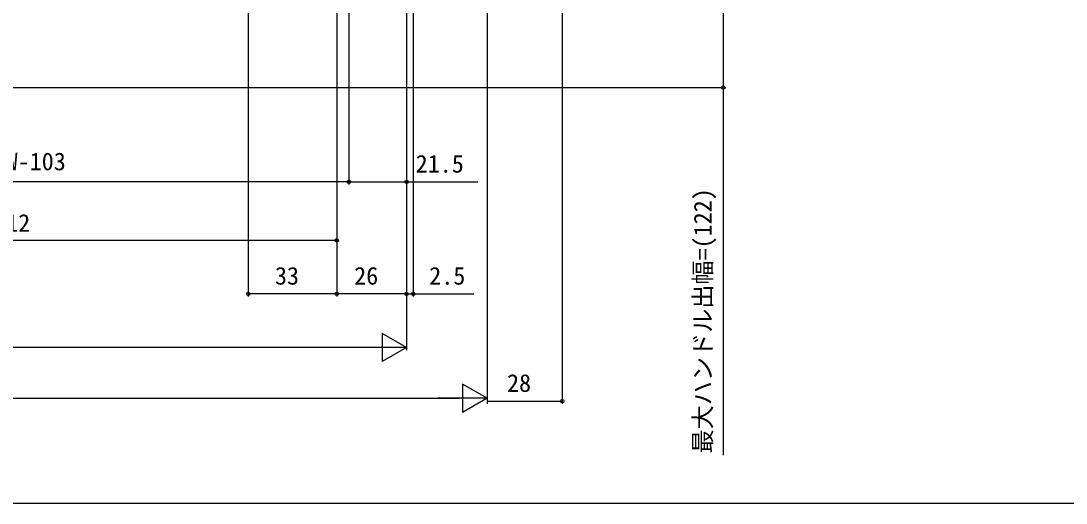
# Model space of a CAD drawing. Units: millimetres, scale not verified. Extents: x -525 to 525, y -783 to 779.
# Drawn here: x -128.2 to 261.2, y -782.9 to -603 of the extents above; entities that cross this region are included whole.
import ezdxf
from ezdxf.enums import TextEntityAlignment as Align

# ---------------------------------------------------------------- set-up
doc = ezdxf.new("R2010")
doc.units = ezdxf.units.MM
doc.header["$LTSCALE"] = 4
doc.layers.add('0-7_YKK_D', color=6, linetype='Continuous')
doc.layers.add('0-8_YKK_ZWAK', color=7, linetype='Continuous')
doc.styles.add('ＭＳ ゴシック', font='')
doc.styles.get('ＭＳ ゴシック').set_extended_font_data('MS Gothic')

msp = doc.modelspace()

# ---------------------------------------------------------------- linework, layer by layer
at = {"layer": '0-7_YKK_D'}
for p, q in [((73.493, -441.576), (73.493, -745.888)), ((-43.507, -460.576), (-43.507, -705.888)), ((-10.507, -491.626), (-10.507, -705.888)), ((-10.507, -491.626), (-10.507, -705.888)), ((-10.507, -491.626), (-10.507, -685.888)), ((-6.007, -494.376), (-6.007, -664.108)), ((-5.954, -494.376), (-5.954, -664.108)), ((45.493, -491.576), (45.493, -744.794)), ((45.493, -491.576), (45.493, -745.888)), ((15.493, -506.576), (15.493, -725.888)), ((15.493, -506.576), (15.493, -705.888)), ((15.493, -506.576), (15.493, -705.888)), ((15.493, -506.576), (15.493, -664.108)), ((17.993, -506.576), (17.993, -705.888)), ((-168.888, -627.888), (134.493, -627.888)), ((-5.954, -663.108), (-253.007, -663.108)), ((-10.507, -684.888), (-248.507, -684.888)), ((-10.507, -704.888), (-43.507, -704.888)), ((15.493, -704.888), (-10.507, -704.888)), ((15.493, -704.888), (12.943, -704.888)), ((15.493, -704.888), (17.993, -704.888)), ((17.993, -704.888), (40.513, -704.888)), ((15.493, -724.888), (6.399, -719.638)), ((6.399, -719.638), (6.399, -730.138)), ((4.993, -724.888), (-264.007, -724.888)), ((15.493, -724.888), (-2.694, -724.888)), ((15.493, -724.888), (6.399, -730.138)), ((45.493, -743.794), (36.399, -738.544)), ((36.399, -738.544), (36.399, -749.044)), ((-294.007, -743.794), (34.993, -743.794)), ((45.493, -743.794), (27.306, -743.794)), ((45.493, -743.794), (36.399, -749.044)), ((45.493, -744.888), (73.493, -744.888))]:
    msp.add_line(p, q, dxfattribs=at)
for points in [[(133.493, -506.076), (133.493, -627.888), (133.493, -764.974)], [(-6.007, -663.108), (15.493, -663.108), (42.009, -663.108)]]:
    msp.add_lwpolyline(points, dxfattribs=at)
for centre in [(133.493, -627.888), (-6.007, -663.108), (-5.954, -663.108), (15.493, -663.108), (-10.507, -684.888), (-43.507, -704.888), (-10.507, -704.888), (-10.507, -704.888), (15.493, -704.888), (15.493, -704.888), (17.993, -704.888), (73.493, -744.888)]:
    msp.add_circle(centre, 0.637, dxfattribs=at)
at = {"layer": '0-8_YKK_ZWAK'}
msp.add_lwpolyline([(-525, -782.9), (525, -782.9), (525, 747.1)], dxfattribs=at)

# ---------------------------------------------------------------- texts
at = {"layer": '0-7_YKK_D', "style": 'ＭＳ ゴシック'}
for s, p in [('網戸出来幅=W-103', (-183.404, -660.732)), ('21.5', (18.878, -661.608)), ('W-112', (-147.175, -683.688)), ('33', (-33.553, -703.388)), ('26', (-4.027, -703.388)), ('2.5', (23.928, -703.388)), ('28', (52.922, -743.388))]:
    msp.add_text(s, height=6.598, dxfattribs=at).set_placement(p, align=Align.BOTTOM_LEFT)
msp.add_text('最大ハンドル出幅=(122)', height=6.598, rotation=90, dxfattribs=at).set_placement((131.117, -764.388), align=Align.BOTTOM_LEFT)

doc.saveas('drawing.dxf')
